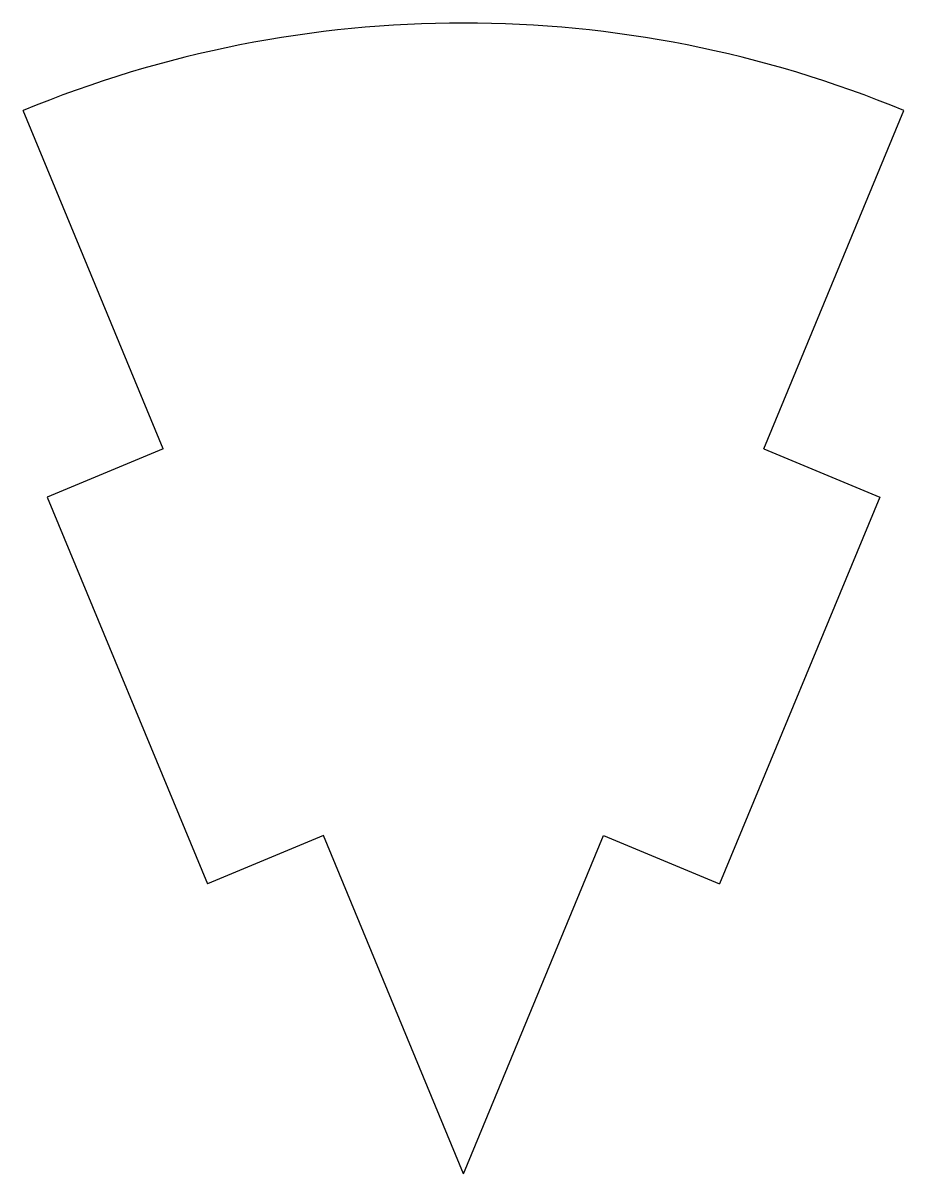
# Model space of a CAD drawing. Header units: millimetres. Extents: x -15 to 27, y 0 to 55.
import ezdxf

# ---------------------------------------------------------------- set-up
doc = ezdxf.new("R2010")
doc.units = ezdxf.units.MM

msp = doc.modelspace()

# ---------------------------------------------------------------- linework, layer by layer
at = {"color": 7, "linetype": 'Continuous', "lineweight": 25}
for p, q in [((-8.351, 34.645), (-15.048, 50.813)), ((20.351, 34.645), (27.048, 50.813)), ((-8.351, 34.645), (-13.894, 32.349)), ((20.351, 34.645), (25.894, 32.349)), ((-13.894, 32.349), (-6.24, 13.872)), ((25.894, 32.349), (18.24, 13.872)), ((-0.697, 16.168), (-6.24, 13.872)), ((6, 0), (-0.697, 16.168)), ((6, 0), (12.697, 16.168)), ((12.697, 16.168), (18.24, 13.872))]:
    msp.add_line(p, q, dxfattribs=at)
msp.add_arc((6, 0), 55, 67.5, 112.5, dxfattribs=at)

doc.saveas('drawing.dxf')
